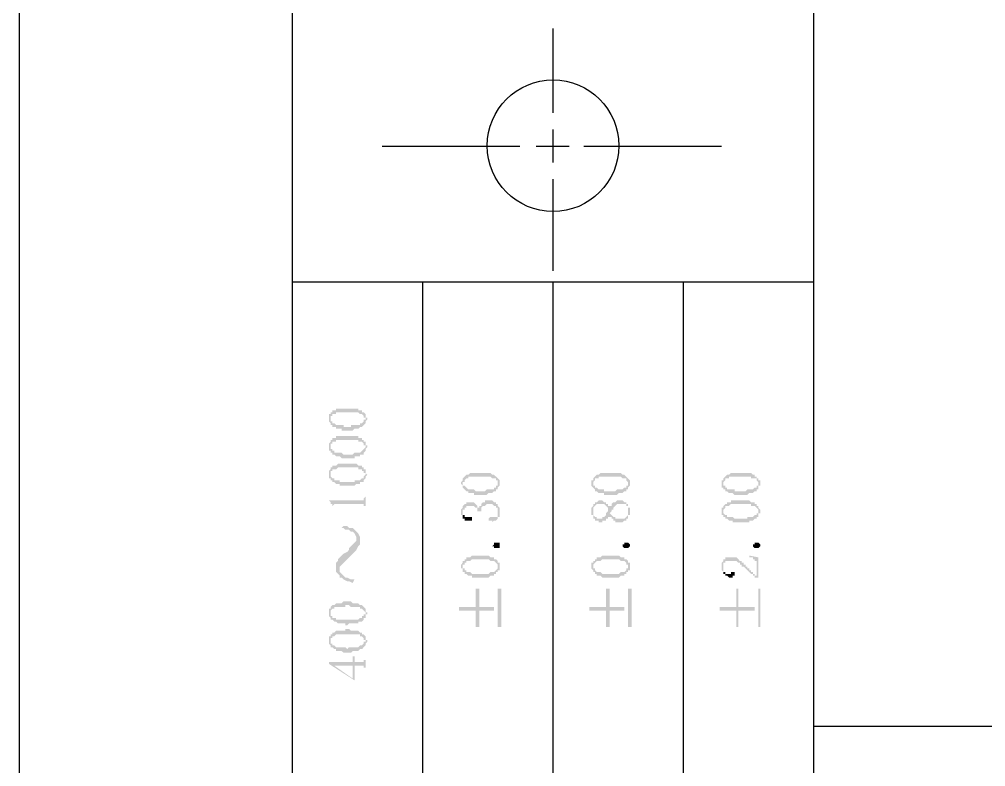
# Model space of a CAD drawing. Header units: inches. Extents: x 3613 to 8393, y -2205 to -794.
# Drawn here: x 6219.93 to 6243.69, y -1078.95 to -1060.58 of the extents above; entities that cross this region are included whole.
import ezdxf

# ---------------------------------------------------------------- set-up
doc = ezdxf.new("R2010")
doc.units = ezdxf.units.IN
doc.header["$MEASUREMENT"] = 0

msp = doc.modelspace()

# ---------------------------------------------------------------- hatches: boundary and pattern name
at = {"transparency": 33554559}
for points in [[(6227.542, -1070.423), (6227.542, -1070.468), (6227.542, -1070.468), (6227.587, -1070.513), (6227.587, -1070.378), (6227.587, -1070.333), (6227.632, -1070.333), (6227.632, -1070.288), (6227.722, -1070.288), (6227.722, -1070.243), (6228.264, -1070.243), (6228.309, -1070.288), (6228.354, -1070.288), (6228.399, -1070.333), (6228.399, -1070.378), (6228.444, -1070.378), (6228.444, -1070.423), (6228.444, -1070.288), (6228.399, -1070.243), (6228.354, -1070.243), (6228.354, -1070.197), (6228.264, -1070.197), (6228.264, -1070.152), (6227.722, -1070.152), (6227.722, -1070.197), (6227.632, -1070.197), (6227.632, -1070.243), (6227.587, -1070.243), (6227.587, -1070.288), (6227.542, -1070.288), (6227.542, -1070.333), (6227.542, -1070.378)], [(6227.587, -1070.513), (6227.587, -1070.558), (6227.632, -1070.558), (6227.632, -1070.604), (6227.722, -1070.604), (6227.722, -1070.649), (6227.857, -1070.649), (6227.857, -1070.694), (6228.128, -1070.694), (6228.173, -1070.649), (6228.264, -1070.649), (6228.309, -1070.604), (6228.354, -1070.604), (6228.399, -1070.558), (6228.399, -1070.558), (6228.444, -1070.513), (6228.444, -1070.468), (6228.444, -1070.468), (6228.489, -1070.423), (6228.489, -1070.378), (6228.444, -1070.378), (6228.444, -1070.333), (6228.444, -1070.288), (6228.444, -1070.423), (6228.399, -1070.423), (6228.399, -1070.468), (6228.399, -1070.468), (6228.354, -1070.513), (6228.309, -1070.513), (6228.309, -1070.558), (6228.083, -1070.558), (6228.083, -1070.604), (6227.903, -1070.604), (6227.903, -1070.558), (6227.722, -1070.558), (6227.677, -1070.513), (6227.632, -1070.513), (6227.632, -1070.468), (6227.587, -1070.468), (6227.587, -1070.423), (6227.587, -1070.423)], [(6227.542, -1071.1), (6227.542, -1071.19), (6227.587, -1071.19), (6227.587, -1071.1), (6227.587, -1071.055), (6227.587, -1071.01), (6227.632, -1071.01), (6227.632, -1070.965), (6227.722, -1070.965), (6227.722, -1070.92), (6228.264, -1070.92), (6228.264, -1070.965), (6228.354, -1070.965), (6228.399, -1071.01), (6228.399, -1071.055), (6228.444, -1071.055), (6228.444, -1071.1), (6228.444, -1070.965), (6228.399, -1070.965), (6228.399, -1070.92), (6228.354, -1070.92), (6228.354, -1070.874), (6228.264, -1070.874), (6228.264, -1070.829), (6227.722, -1070.829), (6227.722, -1070.874), (6227.632, -1070.874), (6227.632, -1070.92), (6227.587, -1070.92), (6227.587, -1070.965), (6227.587, -1070.965), (6227.542, -1071.01), (6227.542, -1071.055), (6227.542, -1071.055)], [(6227.587, -1071.19), (6227.587, -1071.235), (6227.632, -1071.235), (6227.632, -1071.281), (6227.677, -1071.281), (6227.722, -1071.326), (6227.812, -1071.326), (6227.857, -1071.371), (6228.173, -1071.371), (6228.173, -1071.326), (6228.309, -1071.326), (6228.309, -1071.281), (6228.399, -1071.281), (6228.399, -1071.235), (6228.399, -1071.235), (6228.444, -1071.19), (6228.444, -1071.145), (6228.444, -1071.145), (6228.489, -1071.1), (6228.489, -1071.055), (6228.444, -1071.055), (6228.444, -1071.01), (6228.444, -1070.965), (6228.444, -1071.1), (6228.444, -1071.1), (6228.399, -1071.145), (6228.399, -1071.145), (6228.354, -1071.19), (6228.354, -1071.19), (6228.309, -1071.235), (6228.173, -1071.235), (6228.128, -1071.281), (6227.903, -1071.281), (6227.857, -1071.235), (6227.677, -1071.235), (6227.677, -1071.19), (6227.632, -1071.19), (6227.632, -1071.145), (6227.587, -1071.145), (6227.587, -1071.1), (6227.587, -1071.1)], [(6227.542, -1071.777), (6227.542, -1071.822), (6227.542, -1071.867), (6227.587, -1071.867), (6227.587, -1071.912), (6227.587, -1071.777), (6227.587, -1071.732), (6227.587, -1071.687), (6227.632, -1071.687), (6227.632, -1071.642), (6227.722, -1071.642), (6227.767, -1071.597), (6228.264, -1071.597), (6228.264, -1071.642), (6228.354, -1071.642), (6228.354, -1071.687), (6228.399, -1071.687), (6228.399, -1071.732), (6228.444, -1071.732), (6228.444, -1071.777), (6228.444, -1071.642), (6228.399, -1071.642), (6228.399, -1071.597), (6228.354, -1071.597), (6228.354, -1071.551), (6228.264, -1071.551), (6228.219, -1071.506), (6227.767, -1071.506), (6227.722, -1071.551), (6227.632, -1071.551), (6227.632, -1071.597), (6227.587, -1071.597), (6227.587, -1071.642), (6227.587, -1071.642), (6227.542, -1071.687), (6227.542, -1071.732), (6227.542, -1071.732)], [(6227.587, -1071.912), (6227.632, -1071.912), (6227.632, -1071.958), (6227.677, -1071.958), (6227.722, -1072.003), (6227.812, -1072.003), (6227.812, -1072.048), (6228.173, -1072.048), (6228.219, -1072.003), (6228.309, -1072.003), (6228.309, -1071.958), (6228.399, -1071.958), (6228.399, -1071.912), (6228.399, -1071.912), (6228.444, -1071.867), (6228.444, -1071.822), (6228.444, -1071.822), (6228.489, -1071.777), (6228.489, -1071.777), (6228.444, -1071.732), (6228.444, -1071.687), (6228.444, -1071.642), (6228.444, -1071.777), (6228.444, -1071.777), (6228.399, -1071.822), (6228.399, -1071.867), (6228.354, -1071.867), (6228.309, -1071.912), (6228.173, -1071.912), (6228.173, -1071.958), (6227.812, -1071.958), (6227.812, -1071.912), (6227.677, -1071.912), (6227.677, -1071.867), (6227.632, -1071.867), (6227.587, -1071.822), (6227.587, -1071.777), (6227.587, -1071.777)], [(6230.791, -1072.003), (6230.791, -1072.003), (6230.836, -1072.048), (6230.836, -1072.093), (6230.836, -1072.003), (6230.836, -1071.958), (6230.881, -1071.958), (6230.881, -1071.912), (6230.881, -1071.912), (6230.926, -1071.867), (6230.972, -1071.867), (6230.972, -1071.822), (6231.513, -1071.822), (6231.558, -1071.867), (6231.649, -1071.867), (6231.649, -1071.912), (6231.694, -1071.912), (6231.694, -1071.958), (6231.694, -1072.003), (6231.694, -1071.867), (6231.694, -1071.867), (6231.649, -1071.822), (6231.649, -1071.822), (6231.603, -1071.777), (6231.558, -1071.777), (6231.513, -1071.732), (6231.017, -1071.732), (6230.972, -1071.777), (6230.926, -1071.777), (6230.881, -1071.822), (6230.881, -1071.822), (6230.836, -1071.867), (6230.836, -1071.912), (6230.836, -1071.912), (6230.791, -1071.958), (6230.791, -1071.958)], [(6233.995, -1072.003), (6233.995, -1072.048), (6234.041, -1072.093), (6234.041, -1072.003), (6234.041, -1071.958), (6234.041, -1071.958), (6234.086, -1071.912), (6234.086, -1071.867), (6234.176, -1071.867), (6234.176, -1071.822), (6234.718, -1071.822), (6234.763, -1071.867), (6234.853, -1071.867), (6234.853, -1071.912), (6234.853, -1071.912), (6234.898, -1071.958), (6234.898, -1072.003), (6234.898, -1071.867), (6234.898, -1071.867), (6234.853, -1071.822), (6234.853, -1071.822), (6234.808, -1071.777), (6234.763, -1071.777), (6234.718, -1071.732), (6234.221, -1071.732), (6234.176, -1071.777), (6234.131, -1071.777), (6234.086, -1071.822), (6234.086, -1071.822), (6234.041, -1071.867), (6234.041, -1071.912), (6233.995, -1071.912), (6233.995, -1071.958), (6233.995, -1071.958)], [(6237.2, -1072.003), (6237.2, -1072.093), (6237.245, -1072.093), (6237.245, -1072.003), (6237.245, -1071.958), (6237.245, -1071.958), (6237.29, -1071.912), (6237.29, -1071.867), (6237.38, -1071.867), (6237.38, -1071.822), (6237.922, -1071.822), (6237.922, -1071.867), (6238.057, -1071.867), (6238.057, -1071.912), (6238.057, -1071.912), (6238.102, -1071.958), (6238.102, -1072.003), (6238.102, -1071.867), (6238.057, -1071.867), (6238.057, -1071.822), (6238.012, -1071.822), (6238.012, -1071.777), (6237.967, -1071.777), (6237.922, -1071.732), (6237.426, -1071.732), (6237.38, -1071.777), (6237.335, -1071.777), (6237.29, -1071.822), (6237.29, -1071.822), (6237.245, -1071.867), (6237.245, -1071.912), (6237.2, -1071.912), (6237.2, -1071.958), (6237.2, -1071.958)], [(6230.836, -1072.093), (6230.881, -1072.138), (6230.881, -1072.138), (6230.926, -1072.183), (6230.972, -1072.183), (6230.972, -1072.228), (6231.107, -1072.228), (6231.107, -1072.274), (6231.423, -1072.274), (6231.468, -1072.228), (6231.558, -1072.228), (6231.603, -1072.183), (6231.649, -1072.183), (6231.649, -1072.138), (6231.694, -1072.138), (6231.694, -1072.093), (6231.694, -1072.093), (6231.739, -1072.048), (6231.739, -1072.003), (6231.739, -1071.958), (6231.739, -1071.912), (6231.739, -1071.912), (6231.694, -1071.867), (6231.694, -1072.003), (6231.694, -1072.048), (6231.649, -1072.048), (6231.649, -1072.093), (6231.603, -1072.093), (6231.603, -1072.138), (6231.423, -1072.138), (6231.378, -1072.183), (6231.152, -1072.183), (6231.107, -1072.138), (6230.972, -1072.138), (6230.926, -1072.093), (6230.926, -1072.093), (6230.881, -1072.048), (6230.836, -1072.048), (6230.836, -1072.003), (6230.836, -1072.003)], [(6234.041, -1072.093), (6234.086, -1072.138), (6234.086, -1072.183), (6234.131, -1072.183), (6234.176, -1072.228), (6234.311, -1072.228), (6234.311, -1072.274), (6234.627, -1072.274), (6234.672, -1072.228), (6234.763, -1072.228), (6234.808, -1072.183), (6234.853, -1072.183), (6234.853, -1072.138), (6234.898, -1072.138), (6234.898, -1072.093), (6234.898, -1072.093), (6234.943, -1072.048), (6234.943, -1072.003), (6234.943, -1071.958), (6234.943, -1071.912), (6234.943, -1071.912), (6234.898, -1071.867), (6234.898, -1072.003), (6234.898, -1072.048), (6234.853, -1072.048), (6234.853, -1072.093), (6234.808, -1072.093), (6234.763, -1072.138), (6234.627, -1072.138), (6234.582, -1072.183), (6234.311, -1072.183), (6234.311, -1072.138), (6234.176, -1072.138), (6234.131, -1072.093), (6234.086, -1072.093), (6234.086, -1072.048), (6234.041, -1072.048), (6234.041, -1072.003), (6234.041, -1072.003)], [(6237.245, -1072.093), (6237.245, -1072.138), (6237.29, -1072.138), (6237.29, -1072.183), (6237.335, -1072.183), (6237.38, -1072.228), (6237.471, -1072.228), (6237.516, -1072.274), (6237.832, -1072.274), (6237.877, -1072.228), (6237.967, -1072.228), (6238.012, -1072.183), (6238.057, -1072.183), (6238.057, -1072.138), (6238.102, -1072.138), (6238.102, -1072.093), (6238.102, -1072.048), (6238.148, -1072.048), (6238.148, -1072.003), (6238.148, -1071.958), (6238.148, -1071.912), (6238.102, -1071.912), (6238.102, -1071.867), (6238.102, -1072.003), (6238.102, -1072.048), (6238.057, -1072.048), (6238.057, -1072.093), (6238.012, -1072.093), (6237.967, -1072.138), (6237.832, -1072.138), (6237.787, -1072.183), (6237.516, -1072.183), (6237.516, -1072.138), (6237.335, -1072.138), (6237.335, -1072.093), (6237.29, -1072.093), (6237.29, -1072.048), (6237.245, -1072.048), (6237.245, -1072.003), (6237.245, -1072.003)], [(6227.542, -1072.409), (6227.542, -1072.409), (6227.587, -1072.454), (6227.587, -1072.499), (6227.632, -1072.499), (6227.632, -1072.544), (6227.632, -1072.635), (6227.632, -1072.544), (6227.677, -1072.499), (6228.399, -1072.499), (6228.399, -1072.544), (6228.444, -1072.544), (6228.444, -1072.635), (6228.444, -1072.228), (6228.444, -1072.319), (6228.444, -1072.319), (6228.399, -1072.364), (6228.399, -1072.409), (6228.354, -1072.409)], [(6230.791, -1072.68), (6230.791, -1072.77), (6230.836, -1072.77), (6230.836, -1072.815), (6230.836, -1072.68), (6230.836, -1072.635), (6230.881, -1072.635), (6230.881, -1072.589), (6230.926, -1072.589), (6230.926, -1072.544), (6231.107, -1072.544), (6231.152, -1072.589), (6231.197, -1072.589), (6231.197, -1072.635), (6231.197, -1072.68), (6231.242, -1072.68), (6231.242, -1072.77), (6231.242, -1072.68), (6231.288, -1072.68), (6231.288, -1072.635), (6231.288, -1072.589), (6231.288, -1072.589), (6231.333, -1072.544), (6231.378, -1072.544), (6231.423, -1072.499), (6231.558, -1072.499), (6231.603, -1072.544), (6231.649, -1072.544), (6231.649, -1072.589), (6231.694, -1072.589), (6231.694, -1072.635), (6231.694, -1072.725), (6231.694, -1072.544), (6231.694, -1072.499), (6231.649, -1072.499), (6231.649, -1072.454), (6231.603, -1072.454), (6231.558, -1072.409), (6231.378, -1072.409), (6231.378, -1072.454), (6231.333, -1072.454), (6231.288, -1072.499), (6231.288, -1072.544), (6231.242, -1072.544), (6231.242, -1072.635), (6231.242, -1072.589), (6231.197, -1072.589), (6231.197, -1072.544), (6231.197, -1072.544), (6231.152, -1072.499), (6231.152, -1072.499), (6231.107, -1072.454), (6230.926, -1072.454), (6230.926, -1072.499), (6230.881, -1072.499), (6230.836, -1072.544), (6230.836, -1072.589), (6230.836, -1072.589), (6230.791, -1072.635), (6230.791, -1072.635)], [(6233.995, -1072.68), (6233.995, -1072.77), (6234.041, -1072.77), (6234.041, -1072.815), (6234.041, -1072.86), (6234.086, -1072.86), (6234.086, -1072.905), (6234.176, -1072.905), (6234.176, -1072.95), (6234.266, -1072.95), (6234.266, -1072.905), (6234.357, -1072.905), (6234.357, -1072.86), (6234.402, -1072.86), (6234.402, -1072.815), (6234.447, -1072.815), (6234.447, -1072.77), (6234.447, -1072.815), (6234.447, -1072.725), (6234.447, -1072.725), (6234.492, -1072.68), (6234.492, -1072.635), (6234.537, -1072.635), (6234.537, -1072.589), (6234.537, -1072.589), (6234.582, -1072.544), (6234.582, -1072.544), (6234.627, -1072.499), (6234.853, -1072.499), (6234.853, -1072.544), (6234.898, -1072.544), (6234.898, -1072.635), (6234.898, -1072.815), (6234.898, -1072.77), (6234.943, -1072.77), (6234.943, -1072.725), (6234.943, -1072.635), (6234.943, -1072.589), (6234.898, -1072.589), (6234.898, -1072.544), (6234.898, -1072.499), (6234.853, -1072.499), (6234.853, -1072.454), (6234.808, -1072.454), (6234.763, -1072.409), (6234.627, -1072.409), (6234.582, -1072.454), (6234.537, -1072.454), (6234.492, -1072.499), (6234.492, -1072.544), (6234.447, -1072.544), (6234.447, -1072.589), (6234.447, -1072.544), (6234.402, -1072.635), (6234.402, -1072.68), (6234.402, -1072.68), (6234.357, -1072.725), (6234.357, -1072.77), (6234.357, -1072.77), (6234.311, -1072.815), (6234.266, -1072.815), (6234.266, -1072.86), (6234.131, -1072.86), (6234.131, -1072.815), (6234.086, -1072.815), (6234.041, -1072.77), (6234.041, -1072.725), (6234.041, -1072.544), (6234.041, -1072.544), (6233.995, -1072.589), (6233.995, -1072.635), (6233.995, -1072.635)], [(6234.041, -1072.544), (6234.041, -1072.68), (6234.041, -1072.635), (6234.041, -1072.589), (6234.041, -1072.589), (6234.086, -1072.544), (6234.086, -1072.544), (6234.131, -1072.499), (6234.311, -1072.499), (6234.357, -1072.544), (6234.357, -1072.544), (6234.402, -1072.589), (6234.402, -1072.635), (6234.447, -1072.544), (6234.402, -1072.544), (6234.402, -1072.499), (6234.357, -1072.499), (6234.357, -1072.454), (6234.311, -1072.454), (6234.266, -1072.409), (6234.176, -1072.409), (6234.131, -1072.454), (6234.086, -1072.454), (6234.086, -1072.499), (6234.041, -1072.499)], [(6237.2, -1072.68), (6237.2, -1072.725), (6237.2, -1072.77), (6237.245, -1072.77), (6237.245, -1072.815), (6237.245, -1072.68), (6237.245, -1072.635), (6237.245, -1072.635), (6237.29, -1072.589), (6237.29, -1072.544), (6237.38, -1072.544), (6237.426, -1072.499), (6237.922, -1072.499), (6237.922, -1072.544), (6238.012, -1072.544), (6238.057, -1072.589), (6238.057, -1072.589), (6238.102, -1072.635), (6238.102, -1072.68), (6238.102, -1072.544), (6238.057, -1072.544), (6238.057, -1072.499), (6238.012, -1072.499), (6238.012, -1072.454), (6237.922, -1072.454), (6237.877, -1072.409), (6237.426, -1072.409), (6237.426, -1072.454), (6237.335, -1072.454), (6237.335, -1072.499), (6237.29, -1072.499), (6237.245, -1072.544), (6237.245, -1072.589), (6237.2, -1072.589), (6237.2, -1072.635), (6237.2, -1072.635)], [(6231.468, -1072.86), (6231.468, -1072.905), (6231.558, -1072.905), (6231.558, -1072.95), (6231.558, -1072.95), (6231.603, -1072.905), (6231.649, -1072.905), (6231.694, -1072.86), (6231.694, -1072.815), (6231.739, -1072.815), (6231.739, -1072.77), (6231.739, -1072.68), (6231.739, -1072.635), (6231.739, -1072.589), (6231.739, -1072.589), (6231.694, -1072.544), (6231.694, -1072.725), (6231.694, -1072.815), (6231.513, -1072.815)], [(6234.447, -1072.815), (6234.492, -1072.815), (6234.492, -1072.86), (6234.537, -1072.86), (6234.537, -1072.905), (6234.582, -1072.905), (6234.582, -1072.95), (6234.763, -1072.95), (6234.808, -1072.905), (6234.853, -1072.905), (6234.853, -1072.86), (6234.898, -1072.86), (6234.898, -1072.815), (6234.898, -1072.68), (6234.898, -1072.77), (6234.898, -1072.77), (6234.853, -1072.815), (6234.853, -1072.815), (6234.808, -1072.86), (6234.582, -1072.86), (6234.582, -1072.815), (6234.537, -1072.815), (6234.492, -1072.77), (6234.492, -1072.77), (6234.447, -1072.725)], [(6237.245, -1072.815), (6237.29, -1072.815), (6237.29, -1072.86), (6237.335, -1072.86), (6237.38, -1072.905), (6237.471, -1072.905), (6237.471, -1072.95), (6237.877, -1072.95), (6237.877, -1072.905), (6237.967, -1072.905), (6238.012, -1072.86), (6238.057, -1072.86), (6238.057, -1072.815), (6238.102, -1072.815), (6238.102, -1072.77), (6238.102, -1072.725), (6238.148, -1072.725), (6238.148, -1072.68), (6238.148, -1072.635), (6238.148, -1072.635), (6238.102, -1072.589), (6238.102, -1072.544), (6238.102, -1072.68), (6238.102, -1072.725), (6238.057, -1072.725), (6238.057, -1072.77), (6238.012, -1072.77), (6237.967, -1072.815), (6237.832, -1072.815), (6237.832, -1072.86), (6237.516, -1072.86), (6237.471, -1072.815), (6237.335, -1072.815), (6237.335, -1072.77), (6237.29, -1072.77), (6237.245, -1072.725), (6237.245, -1072.68), (6237.245, -1072.68)], [(6230.836, -1072.815), (6230.836, -1072.86), (6230.881, -1072.86), (6230.881, -1072.905), (6231.062, -1072.905), (6231.062, -1072.86), (6231.062, -1072.815), (6230.881, -1072.815), (6230.881, -1072.77), (6230.836, -1072.77), (6230.836, -1072.725), (6230.836, -1072.725)], [(6227.857, -1073.086), (6227.903, -1073.086), (6227.948, -1073.131), (6228.038, -1073.131), (6228.083, -1073.176), (6228.128, -1073.176), (6228.173, -1073.221), (6228.219, -1073.312), (6228.219, -1073.627), (6228.219, -1073.627), (6228.264, -1073.537), (6228.309, -1073.492), (6228.309, -1073.312), (6228.264, -1073.221), (6228.219, -1073.176), (6228.219, -1073.176), (6228.173, -1073.131), (6228.128, -1073.086), (6228.038, -1073.086), (6227.993, -1073.041), (6227.903, -1073.041)], [(6227.722, -1074.079), (6227.722, -1074.169), (6227.767, -1074.214), (6227.812, -1074.259), (6227.812, -1074.079), (6227.812, -1074.034), (6227.857, -1073.989), (6227.903, -1073.943), (6227.948, -1073.898), (6227.993, -1073.853), (6228.038, -1073.808), (6228.083, -1073.763), (6228.128, -1073.718), (6228.128, -1073.718), (6228.173, -1073.673), (6228.219, -1073.627), (6228.219, -1073.357), (6228.219, -1073.402), (6228.173, -1073.447), (6228.128, -1073.492), (6228.083, -1073.537), (6228.038, -1073.582), (6228.038, -1073.627), (6227.993, -1073.673), (6227.903, -1073.718), (6227.903, -1073.718), (6227.857, -1073.763), (6227.812, -1073.808), (6227.767, -1073.853), (6227.767, -1073.898), (6227.722, -1073.943), (6227.722, -1073.989)], [(6231.739, -1073.537), (6231.739, -1073.582), (6231.603, -1073.582), (6231.603, -1073.537), (6231.558, -1073.537), (6231.603, -1073.492), (6231.603, -1073.447), (6231.739, -1073.447), (6231.739, -1073.492), (6231.739, -1073.537)], [(6234.943, -1073.537), (6234.943, -1073.537), (6234.898, -1073.582), (6234.808, -1073.582), (6234.763, -1073.537), (6234.763, -1073.492), (6234.808, -1073.492), (6234.808, -1073.447), (6234.898, -1073.447), (6234.943, -1073.492), (6234.943, -1073.537)], [(6238.148, -1073.537), (6238.148, -1073.537), (6238.102, -1073.582), (6238.012, -1073.582), (6237.967, -1073.537), (6237.967, -1073.492), (6238.012, -1073.492), (6238.012, -1073.447), (6238.102, -1073.447), (6238.148, -1073.492), (6238.148, -1073.537)], [(6230.791, -1074.034), (6230.791, -1074.079), (6230.836, -1074.079), (6230.836, -1074.124), (6230.836, -1074.169), (6230.836, -1074.034), (6230.836, -1073.989), (6230.881, -1073.989), (6230.881, -1073.943), (6230.926, -1073.943), (6230.926, -1073.898), (6231.017, -1073.898), (6231.062, -1073.853), (6231.468, -1073.853), (6231.513, -1073.898), (6231.603, -1073.898), (6231.649, -1073.943), (6231.649, -1073.943), (6231.694, -1073.989), (6231.694, -1074.034), (6231.694, -1073.898), (6231.694, -1073.898), (6231.649, -1073.853), (6231.603, -1073.853), (6231.603, -1073.808), (6231.513, -1073.808), (6231.468, -1073.763), (6231.062, -1073.763), (6231.017, -1073.808), (6230.926, -1073.808), (6230.926, -1073.853), (6230.881, -1073.853), (6230.881, -1073.898), (6230.836, -1073.898), (6230.836, -1073.943), (6230.836, -1073.943), (6230.791, -1073.989), (6230.791, -1073.989)], [(6233.995, -1074.034), (6233.995, -1074.079), (6233.995, -1074.079), (6234.041, -1074.124), (6234.041, -1074.169), (6234.041, -1074.034), (6234.041, -1073.989), (6234.041, -1073.989), (6234.086, -1073.943), (6234.086, -1073.943), (6234.131, -1073.898), (6234.221, -1073.898), (6234.266, -1073.853), (6234.672, -1073.853), (6234.718, -1073.898), (6234.808, -1073.898), (6234.853, -1073.943), (6234.853, -1073.989), (6234.898, -1073.989), (6234.898, -1074.034), (6234.898, -1073.898), (6234.898, -1073.898), (6234.853, -1073.853), (6234.808, -1073.853), (6234.808, -1073.808), (6234.718, -1073.808), (6234.672, -1073.763), (6234.266, -1073.763), (6234.221, -1073.808), (6234.131, -1073.808), (6234.131, -1073.853), (6234.086, -1073.853), (6234.086, -1073.898), (6234.041, -1073.898), (6234.041, -1073.943), (6233.995, -1073.943), (6233.995, -1073.989), (6233.995, -1073.989)], [(6237.2, -1074.034), (6237.2, -1074.079), (6237.2, -1074.124), (6237.2, -1074.124), (6237.245, -1074.169), (6237.245, -1074.034), (6237.245, -1073.943), (6237.29, -1073.943), (6237.29, -1073.898), (6237.561, -1073.898), (6237.606, -1073.943), (6237.651, -1073.943), (6237.651, -1073.989), (6237.696, -1073.989), (6237.696, -1074.034), (6237.741, -1074.034), (6237.787, -1074.079), (6237.787, -1074.079), (6237.832, -1074.124), (6237.832, -1074.124), (6237.877, -1074.169), (6237.877, -1074.169), (6237.922, -1074.214), (6237.967, -1074.214), (6237.967, -1074.259), (6238.012, -1074.259), (6238.012, -1074.304), (6238.057, -1074.304), (6238.057, -1074.259), (6238.012, -1074.259), (6238.012, -1074.214), (6237.967, -1074.214), (6237.967, -1074.169), (6237.922, -1074.169), (6237.922, -1074.124), (6237.877, -1074.124), (6237.877, -1074.079), (6237.832, -1074.079), (6237.832, -1074.034), (6237.787, -1074.034), (6237.787, -1073.989), (6237.741, -1073.989), (6237.741, -1073.943), (6237.696, -1073.943), (6237.696, -1073.898), (6237.651, -1073.898), (6237.606, -1073.853), (6237.606, -1073.853), (6237.561, -1073.808), (6237.29, -1073.808), (6237.29, -1073.853), (6237.245, -1073.853), (6237.245, -1073.898), (6237.245, -1073.898), (6237.2, -1073.943), (6237.2, -1073.989), (6237.2, -1073.989)], [(6237.877, -1073.763), (6237.877, -1073.808), (6237.967, -1073.808), (6237.967, -1073.853), (6238.012, -1073.853), (6238.012, -1073.898), (6238.057, -1073.898), (6238.057, -1074.304), (6238.102, -1074.304), (6238.102, -1073.808)], [(6227.812, -1074.259), (6227.812, -1074.304), (6227.857, -1074.304), (6227.903, -1074.35), (6227.993, -1074.395), (6228.038, -1074.395), (6228.128, -1074.44), (6228.173, -1074.35), (6228.083, -1074.35), (6227.993, -1074.304), (6227.948, -1074.304), (6227.903, -1074.259), (6227.903, -1074.259), (6227.857, -1074.214), (6227.812, -1074.169), (6227.812, -1074.079)], [(6230.836, -1074.169), (6230.881, -1074.169), (6230.881, -1074.214), (6230.926, -1074.214), (6230.972, -1074.259), (6231.062, -1074.259), (6231.062, -1074.304), (6231.468, -1074.304), (6231.513, -1074.259), (6231.603, -1074.259), (6231.603, -1074.214), (6231.649, -1074.214), (6231.649, -1074.169), (6231.694, -1074.169), (6231.694, -1074.124), (6231.739, -1074.124), (6231.739, -1074.079), (6231.739, -1074.034), (6231.739, -1073.989), (6231.739, -1073.943), (6231.694, -1073.943), (6231.694, -1073.898), (6231.694, -1074.034), (6231.694, -1074.079), (6231.694, -1074.079), (6231.649, -1074.124), (6231.649, -1074.124), (6231.603, -1074.169), (6231.513, -1074.169), (6231.468, -1074.214), (6231.062, -1074.214), (6231.017, -1074.169), (6230.926, -1074.169), (6230.926, -1074.124), (6230.881, -1074.124), (6230.881, -1074.079), (6230.836, -1074.079), (6230.836, -1074.034), (6230.836, -1074.034)], [(6234.041, -1074.169), (6234.086, -1074.169), (6234.086, -1074.214), (6234.131, -1074.214), (6234.131, -1074.259), (6234.221, -1074.259), (6234.266, -1074.304), (6234.672, -1074.304), (6234.718, -1074.259), (6234.808, -1074.259), (6234.808, -1074.214), (6234.853, -1074.214), (6234.853, -1074.169), (6234.898, -1074.169), (6234.898, -1074.124), (6234.943, -1074.124), (6234.943, -1074.079), (6234.943, -1074.034), (6234.943, -1073.989), (6234.943, -1073.943), (6234.898, -1073.943), (6234.898, -1073.898), (6234.898, -1074.034), (6234.898, -1074.079), (6234.853, -1074.079), (6234.853, -1074.124), (6234.853, -1074.124), (6234.808, -1074.169), (6234.718, -1074.169), (6234.672, -1074.214), (6234.266, -1074.214), (6234.221, -1074.169), (6234.131, -1074.169), (6234.086, -1074.124), (6234.086, -1074.079), (6234.041, -1074.079), (6234.041, -1074.034), (6234.041, -1074.034)], [(6237.245, -1074.169), (6237.245, -1074.214), (6237.29, -1074.214), (6237.29, -1074.259), (6237.335, -1074.259), (6237.38, -1074.304), (6237.471, -1074.304), (6237.471, -1074.259), (6237.516, -1074.259), (6237.516, -1074.214), (6237.516, -1074.169), (6237.426, -1074.169), (6237.426, -1074.214), (6237.29, -1074.214), (6237.29, -1074.169), (6237.245, -1074.169), (6237.245, -1074.124), (6237.245, -1074.034)], [(6230.746, -1075.027), (6230.746, -1075.117), (6231.152, -1075.117), (6231.152, -1075.523), (6231.242, -1075.523), (6231.242, -1075.117), (6231.603, -1075.117), (6231.603, -1075.027), (6231.242, -1075.027), (6231.242, -1074.575), (6231.152, -1074.575), (6231.152, -1075.027)], [(6231.784, -1075.523), (6231.784, -1074.575), (6231.694, -1074.575), (6231.694, -1075.523)], [(6233.95, -1075.027), (6233.95, -1075.117), (6234.357, -1075.117), (6234.357, -1075.523), (6234.447, -1075.523), (6234.447, -1075.117), (6234.808, -1075.117), (6234.808, -1075.027), (6234.447, -1075.027), (6234.447, -1074.575), (6234.357, -1074.575), (6234.357, -1075.027)], [(6234.988, -1075.523), (6234.988, -1074.575), (6234.898, -1074.575), (6234.898, -1075.523)], [(6237.155, -1075.027), (6237.155, -1075.117), (6237.561, -1075.117), (6237.561, -1075.523), (6237.606, -1075.523), (6237.606, -1075.117), (6238.012, -1075.117), (6238.012, -1075.027), (6237.606, -1075.027), (6237.606, -1074.575), (6237.561, -1074.575), (6237.561, -1075.027)], [(6238.148, -1075.523), (6238.148, -1074.575), (6238.102, -1074.575), (6238.102, -1075.523)], [(6227.542, -1075.162), (6227.542, -1075.207), (6227.542, -1075.252), (6227.542, -1075.252), (6227.587, -1075.297), (6227.587, -1075.162), (6227.587, -1075.117), (6227.587, -1075.117), (6227.632, -1075.072), (6227.677, -1075.072), (6227.677, -1075.027), (6227.948, -1075.027), (6227.948, -1074.981), (6228.038, -1074.981), (6228.083, -1075.027), (6228.309, -1075.027), (6228.309, -1075.072), (6228.354, -1075.072), (6228.399, -1075.117), (6228.399, -1075.117), (6228.444, -1075.162), (6228.444, -1075.072), (6228.399, -1075.027), (6228.399, -1075.027), (6228.354, -1074.981), (6228.309, -1074.981), (6228.264, -1074.936), (6228.128, -1074.936), (6228.083, -1074.891), (6227.903, -1074.891), (6227.857, -1074.936), (6227.722, -1074.936), (6227.677, -1074.981), (6227.632, -1074.981), (6227.587, -1075.027), (6227.587, -1075.072), (6227.542, -1075.072), (6227.542, -1075.117)], [(6227.587, -1075.297), (6227.587, -1075.342), (6227.632, -1075.342), (6227.677, -1075.388), (6227.722, -1075.388), (6227.767, -1075.433), (6227.948, -1075.433), (6227.948, -1075.478), (6227.993, -1075.478), (6228.038, -1075.433), (6228.264, -1075.433), (6228.264, -1075.388), (6228.354, -1075.388), (6228.399, -1075.342), (6228.399, -1075.297), (6228.444, -1075.297), (6228.444, -1075.252), (6228.444, -1075.207), (6228.489, -1075.207), (6228.489, -1075.162), (6228.444, -1075.162), (6228.444, -1075.117), (6228.444, -1075.072), (6228.444, -1075.207), (6228.399, -1075.207), (6228.399, -1075.252), (6228.354, -1075.252), (6228.354, -1075.297), (6228.309, -1075.297), (6228.264, -1075.342), (6227.722, -1075.342), (6227.722, -1075.297), (6227.632, -1075.297), (6227.632, -1075.252), (6227.587, -1075.252), (6227.587, -1075.207), (6227.587, -1075.162)], [(6227.542, -1075.839), (6227.542, -1075.884), (6227.542, -1075.929), (6227.542, -1075.929), (6227.587, -1075.974), (6227.587, -1075.839), (6227.587, -1075.794), (6227.632, -1075.794), (6227.632, -1075.749), (6227.677, -1075.749), (6227.722, -1075.704), (6228.309, -1075.704), (6228.309, -1075.749), (6228.354, -1075.749), (6228.399, -1075.794), (6228.399, -1075.839), (6228.444, -1075.839), (6228.444, -1075.749), (6228.399, -1075.704), (6228.354, -1075.704), (6228.354, -1075.658), (6228.309, -1075.658), (6228.264, -1075.613), (6228.083, -1075.613), (6228.038, -1075.568), (6227.948, -1075.568), (6227.948, -1075.613), (6227.722, -1075.613), (6227.677, -1075.658), (6227.632, -1075.658), (6227.632, -1075.704), (6227.587, -1075.704), (6227.587, -1075.749), (6227.542, -1075.749), (6227.542, -1075.794)], [(6227.587, -1075.974), (6227.587, -1076.019), (6227.632, -1076.019), (6227.677, -1076.065), (6227.722, -1076.065), (6227.722, -1076.11), (6227.857, -1076.11), (6227.903, -1076.155), (6228.083, -1076.155), (6228.128, -1076.11), (6228.264, -1076.11), (6228.309, -1076.065), (6228.354, -1076.065), (6228.399, -1076.019), (6228.399, -1076.019), (6228.444, -1075.974), (6228.444, -1075.929), (6228.444, -1075.929), (6228.489, -1075.884), (6228.489, -1075.839), (6228.444, -1075.839), (6228.444, -1075.794), (6228.444, -1075.749), (6228.444, -1075.884), (6228.399, -1075.884), (6228.399, -1075.929), (6228.399, -1075.929), (6228.354, -1075.974), (6228.309, -1075.974), (6228.264, -1076.019), (6228.038, -1076.019), (6227.993, -1076.065), (6227.993, -1076.065), (6227.948, -1076.019), (6227.722, -1076.019), (6227.677, -1075.974), (6227.632, -1075.974), (6227.632, -1075.929), (6227.587, -1075.929), (6227.587, -1075.884), (6227.587, -1075.839)], [(6227.542, -1076.381), (6227.542, -1076.426), (6228.173, -1076.832), (6228.173, -1076.471), (6228.399, -1076.471), (6228.399, -1076.516), (6228.444, -1076.516), (6228.444, -1076.606), (6228.444, -1076.245), (6228.444, -1076.335), (6228.399, -1076.335), (6228.399, -1076.381), (6228.173, -1076.381), (6228.173, -1076.245), (6228.128, -1076.245), (6228.128, -1076.787), (6227.677, -1076.471), (6227.677, -1076.471)], [(6227.542, -1076.381), (6227.677, -1076.471), (6228.128, -1076.471), (6228.128, -1076.787), (6228.128, -1076.381)]]:
    msp.add_hatch(color=256, dxfattribs=at).paths.add_polyline_path(points)

# ---------------------------------------------------------------- linework, layer by layer
for p, q in [((6226.639, -894.646), (6226.639, -1181.386)), ((6239.456, -1077.96), (6635.894, -1077.96))]:
    msp.add_line(p, q)
msp.add_lwpolyline([(6639.932, -1185.646), (6639.932, -888.646), (6219.932, -888.646), (6219.932, -1185.646)], close=True)
for points in [[(6239.456, -894.646), (6239.456, -1181.386)], [(6233.048, -1060.81), (6233.048, -1062.886)], [(6233.048, -1063.292), (6233.048, -1064.105)], [(6228.85, -1063.698), (6232.235, -1063.698)], [(6232.641, -1063.698), (6233.454, -1063.698)], [(6233.815, -1063.698), (6237.2, -1063.698)], [(6233.048, -1064.511), (6233.048, -1066.767)], [(6226.639, -1067.038), (6239.456, -1067.038)], [(6229.843, -1067.038), (6229.843, -1160.056)], [(6233.048, -1067.038), (6233.048, -1160.056)], [(6236.252, -1067.038), (6236.252, -1160.056)]]:
    msp.add_lwpolyline(points)
msp.add_circle((6233.055, -1063.691), 1.618)

doc.saveas('drawing.dxf')
